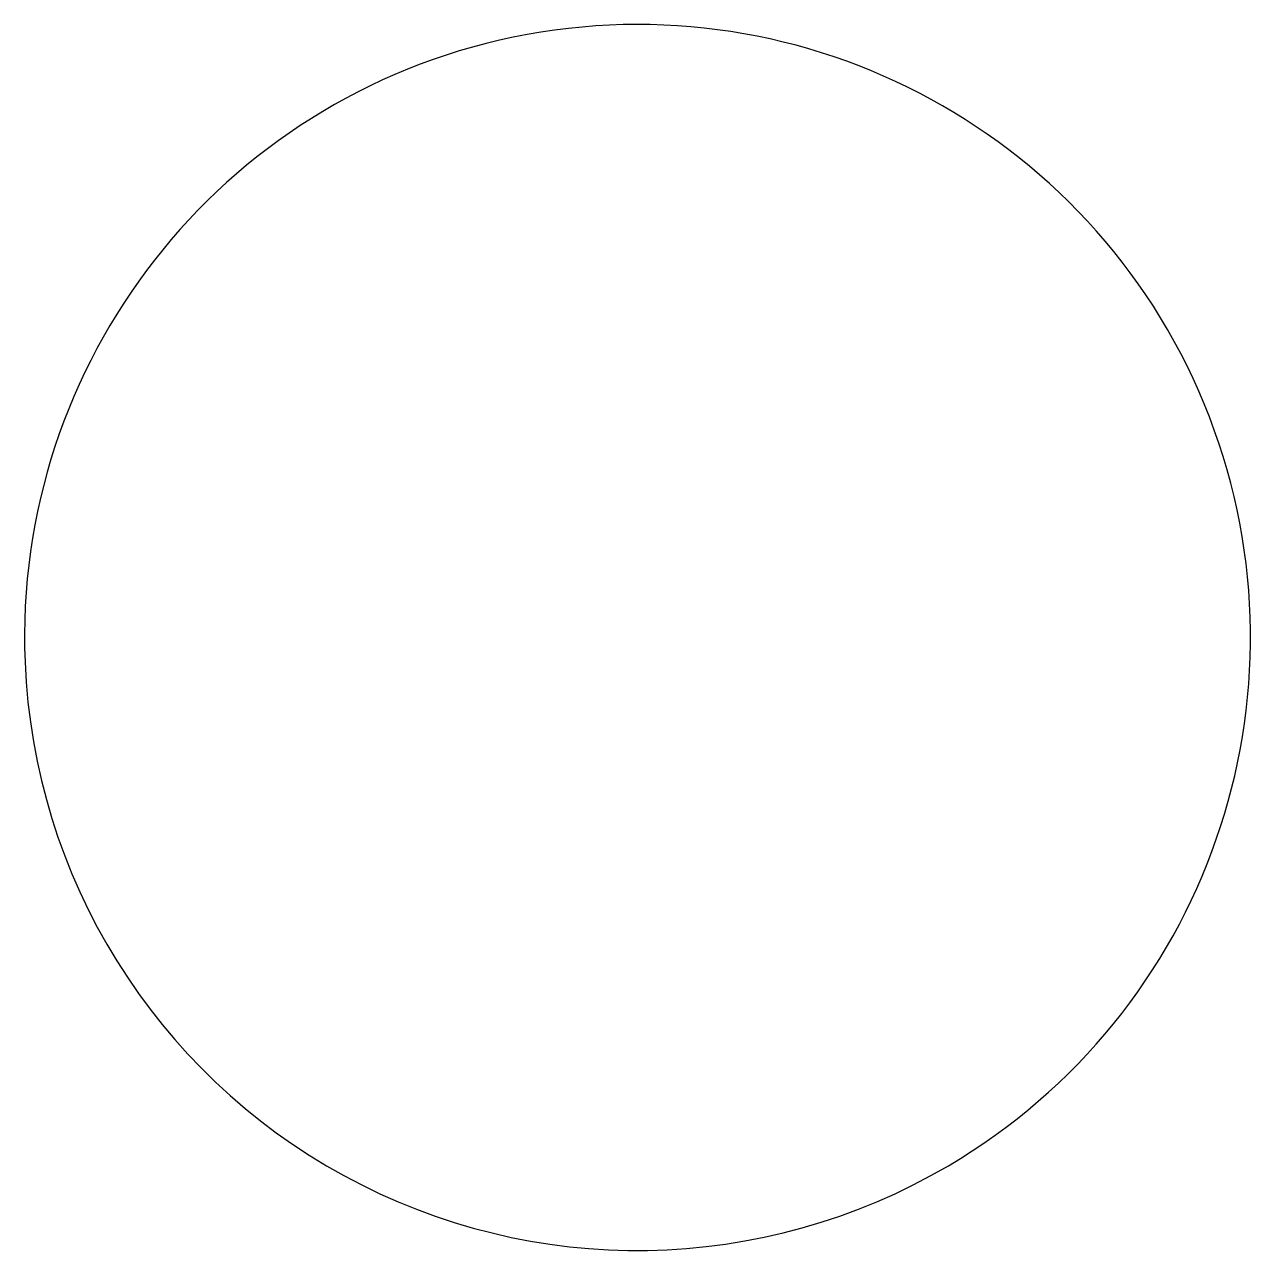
# Model space of a CAD drawing. Extents: x -68050.418 to -68050.164, y 6067321.324 to 6067321.578.
import ezdxf

# ---------------------------------------------------------------- set-up
doc = ezdxf.new("R2010")
doc.units = 0
doc.layers.add('6-218-Мониторы', color=1, linetype='CONTINUOUS')

msp = doc.modelspace()

# ---------------------------------------------------------------- linework, layer by layer
at = {"layer": '6-218-Мониторы', "color": 1}
msp.add_lwpolyline([(-68050.41778, 6067321.44632, 0.566913), (-68050.22631, 6067321.34188, 1.763939)], format="xyb", close=True, dxfattribs=at)

doc.saveas('drawing.dxf')
